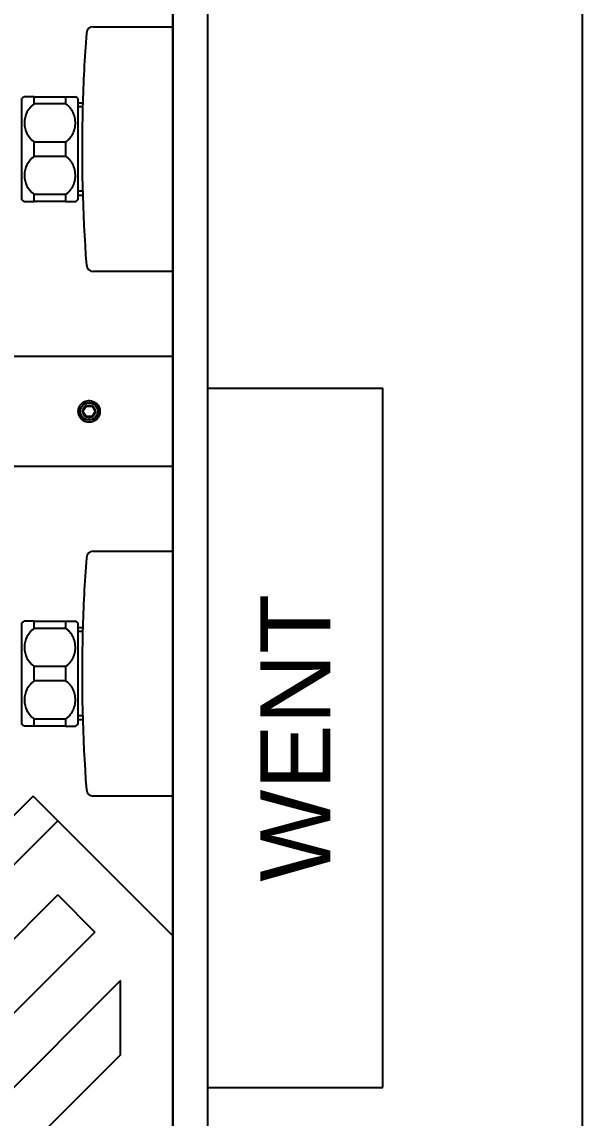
# Model space of a CAD drawing. Header units: millimetres. Extents: x 976 to 9349, y -1578 to 2211.
# Drawn here: x 5096.17 to 5112.19, y 113.81 to 145.15 of the extents above; entities that cross this region are included whole.
import ezdxf

# ---------------------------------------------------------------- set-up
doc = ezdxf.new("R2010")
doc.units = ezdxf.units.MM
for name, color, linetype in [('Płytki', 254, 'Continuous'), ('Wbudowane', 175, 'Continuous'), ('Ściany', 7, 'Continuous')]:
    doc.layers.add(name, color=color, linetype=linetype)

# ---------------------------------------------------------------- blocks, each defined once
blk = doc.blocks.new('Z$W@#15141')
for p, q in [((0, 20), (5, 20)), ((5, 0), (5, 20)), ((0, 0), (5, 0))]:
    blk.add_line(p, q)
blk = doc.blocks.new('Z$W@#9123')
for p, q in [((10.925, 52.903), (3.925, 52.903)), ((3.925, 50.624), (3.925, 52.903)), ((9.425, 52.903), (5.425, 52.903)), ((10.925, 52.903), (10.925, 50.624)), ((16.925, 52.903), (12.925, 52.903)), ((13.36, 52.903), (16.49, 52.903)), ((13.36, 52.903), (13.36, 44.797)), ((16.49, 44.797), (16.49, 52.903)), ((25.925, 52.903), (18.925, 52.903)), ((18.925, 50.624), (18.925, 52.903)), ((24.425, 52.903), (20.425, 52.903)), ((25.925, 52.903), (25.925, 50.624)), ((14.775, 50.589), (14.925, 50.676)), ((14.775, 50.416), (14.775, 50.589)), ((14.925, 50.676), (15.075, 50.589)), ((15.075, 50.589), (15.075, 50.416)), ((5.975, 50.183), (8.875, 50.183)), ((6.103, 50.183), (6.103, 50.322)), ((6.22, 50.319), (6.22, 50.183)), ((8.63, 50.319), (8.63, 50.183)), ((8.747, 50.322), (8.747, 50.183)), ((14.925, 50.329), (14.775, 50.416)), ((15.075, 50.416), (14.925, 50.329)), ((20.975, 50.183), (23.875, 50.183)), ((21.103, 50.183), (21.103, 50.322)), ((21.22, 50.319), (21.22, 50.183)), ((23.63, 50.319), (23.63, 50.183)), ((23.747, 50.322), (23.747, 50.183)), ((5.925, 49.833), (5.925, 50.112)), ((8.925, 49.833), (8.925, 50.112)), ((20.925, 49.833), (20.925, 50.112)), ((23.925, 49.833), (23.925, 50.112)), ((5.925, 48.933), (5.925, 49.833)), ((5.925, 49.833), (6.134, 49.833)), ((6.134, 49.833), (6.134, 48.933)), ((7.216, 48.933), (7.216, 49.833)), ((7.216, 49.833), (7.634, 49.833)), ((7.634, 49.833), (7.634, 48.933)), ((8.716, 48.933), (8.716, 49.833)), ((8.716, 49.833), (8.925, 49.833)), ((8.925, 49.833), (8.925, 48.933)), ((20.925, 48.933), (20.925, 49.833)), ((20.925, 49.833), (21.134, 49.833)), ((21.134, 49.833), (21.134, 48.933)), ((22.216, 48.933), (22.216, 49.833)), ((22.216, 49.833), (22.634, 49.833)), ((22.634, 49.833), (22.634, 48.933)), ((23.716, 48.933), (23.716, 49.833)), ((23.716, 49.833), (23.925, 49.833)), ((23.925, 49.833), (23.925, 48.933)), ((6.134, 48.933), (5.925, 48.933)), ((5.925, 48.933), (5.925, 48.653)), ((7.634, 48.933), (7.216, 48.933)), ((8.925, 48.933), (8.716, 48.933)), ((8.925, 48.653), (8.925, 48.933)), ((21.134, 48.933), (20.925, 48.933)), ((20.925, 48.933), (20.925, 48.653)), ((22.634, 48.933), (22.216, 48.933)), ((23.925, 48.933), (23.716, 48.933)), ((23.925, 48.933), (23.925, 48.653)), ((8.875, 48.583), (5.975, 48.583)), ((6.388, 48.583), (6.38, 48.573)), ((8.47, 48.573), (8.462, 48.583)), ((23.875, 48.583), (20.975, 48.583)), ((21.388, 48.583), (21.38, 48.573)), ((23.47, 48.573), (23.462, 48.583))]:
    blk.add_line(p, q)
for radius in [0.31, 0.25, 0.246, 0.18]:
    blk.add_circle((14.925, 50.503), radius)
for centre, radius, start, end in [((14.925, 50.503), 0.3, 255, 195), ((4.125, 50.624), 0.2, 180, 265.7757), ((10.725, 50.624), 0.2, 274.2243, 0), ((19.125, 50.624), 0.2, 180, 265.7757), ((25.725, 50.624), 0.2, 274.2243, 0), ((7.425, 95.303), 45, 265.7757, 268.4656), ((6.765, 49.569), 1, 142.1519, 147.1021), ((7.425, 95.303), 45, 268.4656, 274.2243), ((8.085, 49.569), 1, 32.8979, 37.8481), ((22.425, 95.303), 45, 265.7757, 268.4656), ((21.765, 49.569), 1, 142.1519, 147.1021), ((22.425, 95.303), 45, 268.4656, 274.2243), ((23.085, 49.569), 1, 32.8979, 37.8481), ((6.675, 49.317), 0.664, 215.3947, 324.6053), ((8.175, 49.317), 0.664, 215.3947, 324.6053), ((21.675, 49.317), 0.664, 215.3947, 324.6053), ((23.175, 49.317), 0.664, 215.3947, 324.6053), ((6.765, 49.196), 1, 212.904, 217.8481), ((8.085, 49.196), 1, 322.1519, 327.093), ((21.765, 49.196), 1, 212.904, 217.8481), ((23.085, 49.196), 1, 322.1519, 327.093)]:
    blk.add_arc(centre, radius, start, end)
for points in [[(7.216, 49.833), (7.201, 49.857), (7.185, 49.879), (7.149, 49.921), (7.13, 49.94), (7.099, 49.967), (7.088, 49.975), (7.072, 49.988), (7.067, 49.992), (7.056, 49.999), (7.05, 50.003), (7.022, 50.021), (6.999, 50.034), (6.952, 50.057), (6.928, 50.067), (6.891, 50.079), (6.878, 50.083), (6.853, 50.09), (6.841, 50.093), (6.803, 50.101), (6.778, 50.105), (6.727, 50.111), (6.701, 50.112), (6.662, 50.112), (6.65, 50.112), (6.624, 50.11), (6.611, 50.109), (6.573, 50.105), (6.548, 50.101), (6.498, 50.09), (6.473, 50.084), (6.436, 50.071), (6.424, 50.067), (6.406, 50.059), (6.4, 50.057), (6.388, 50.052), (6.382, 50.049), (6.352, 50.035), (6.329, 50.022), (6.284, 49.993), (6.263, 49.977), (6.237, 49.955), (6.232, 49.95), (6.222, 49.941), (6.217, 49.936), (6.202, 49.921), (6.193, 49.911), (6.165, 49.88), (6.149, 49.857), (6.134, 49.833)], [(8.716, 49.833), (8.701, 49.857), (8.685, 49.879), (8.649, 49.921), (8.63, 49.94), (8.599, 49.967), (8.588, 49.975), (8.572, 49.988), (8.567, 49.992), (8.556, 49.999), (8.55, 50.003), (8.522, 50.021), (8.499, 50.034), (8.452, 50.057), (8.428, 50.067), (8.391, 50.079), (8.378, 50.083), (8.353, 50.09), (8.341, 50.093), (8.303, 50.101), (8.278, 50.105), (8.227, 50.111), (8.201, 50.112), (8.162, 50.112), (8.15, 50.112), (8.124, 50.11), (8.111, 50.109), (8.073, 50.105), (8.048, 50.101), (7.998, 50.09), (7.973, 50.084), (7.936, 50.071), (7.924, 50.067), (7.906, 50.059), (7.9, 50.057), (7.888, 50.052), (7.882, 50.049), (7.852, 50.035), (7.829, 50.022), (7.784, 49.993), (7.763, 49.977), (7.737, 49.955), (7.732, 49.95), (7.722, 49.941), (7.717, 49.936), (7.702, 49.921), (7.693, 49.911), (7.665, 49.88), (7.649, 49.857), (7.634, 49.833)], [(22.216, 49.833), (22.201, 49.857), (22.185, 49.879), (22.149, 49.921), (22.13, 49.94), (22.099, 49.967), (22.088, 49.975), (22.072, 49.988), (22.067, 49.992), (22.056, 49.999), (22.05, 50.003), (22.022, 50.021), (21.999, 50.034), (21.952, 50.057), (21.928, 50.067), (21.891, 50.079), (21.878, 50.083), (21.853, 50.09), (21.841, 50.093), (21.803, 50.101), (21.778, 50.105), (21.727, 50.111), (21.701, 50.112), (21.662, 50.112), (21.65, 50.112), (21.624, 50.11), (21.611, 50.109), (21.573, 50.105), (21.548, 50.101), (21.498, 50.09), (21.473, 50.084), (21.436, 50.071), (21.424, 50.067), (21.406, 50.059), (21.4, 50.057), (21.388, 50.052), (21.382, 50.049), (21.352, 50.035), (21.329, 50.022), (21.284, 49.993), (21.263, 49.977), (21.237, 49.955), (21.232, 49.95), (21.222, 49.941), (21.217, 49.936), (21.202, 49.921), (21.193, 49.911), (21.165, 49.88), (21.149, 49.857), (21.134, 49.833)], [(23.716, 49.833), (23.701, 49.857), (23.685, 49.879), (23.649, 49.921), (23.63, 49.94), (23.599, 49.967), (23.588, 49.975), (23.572, 49.988), (23.567, 49.992), (23.556, 49.999), (23.55, 50.003), (23.522, 50.021), (23.499, 50.034), (23.452, 50.057), (23.428, 50.067), (23.391, 50.079), (23.378, 50.083), (23.353, 50.09), (23.341, 50.093), (23.303, 50.101), (23.278, 50.105), (23.227, 50.111), (23.201, 50.112), (23.162, 50.112), (23.15, 50.112), (23.124, 50.11), (23.111, 50.109), (23.073, 50.105), (23.048, 50.101), (22.998, 50.09), (22.973, 50.084), (22.936, 50.071), (22.924, 50.067), (22.906, 50.059), (22.9, 50.057), (22.888, 50.052), (22.882, 50.049), (22.852, 50.035), (22.829, 50.022), (22.784, 49.993), (22.763, 49.977), (22.737, 49.955), (22.732, 49.95), (22.722, 49.941), (22.717, 49.936), (22.702, 49.921), (22.693, 49.911), (22.665, 49.88), (22.649, 49.857), (22.634, 49.833)]]:
    blk.add_open_spline(points, degree=3, knots=[0, 0, 0, 0, 0.0625, 0.0625, 0.125, 0.125, 0.15625, 0.15625, 0.171875, 0.171875, 0.1875, 0.1875, 0.25, 0.25, 0.3125, 0.3125, 0.34375, 0.34375, 0.375, 0.375, 0.4375, 0.4375, 0.5, 0.5, 0.53125, 0.53125, 0.5625, 0.5625, 0.625, 0.625, 0.6875, 0.6875, 0.71875, 0.71875, 0.734375, 0.734375, 0.75, 0.75, 0.8125, 0.8125, 0.875, 0.875, 0.890625, 0.890625, 0.90625, 0.90625, 0.9375, 0.9375, 1, 1, 1, 1])
blk = doc.blocks.new('Z$W@#8064')
blk.add_line((0, 0), (70, 0))
blk = doc.blocks.new('Z$W@#3241')
for p, q in [((0, 20), (4, 24)), ((20.749, 24), (4, 24)), ((20.749, 24), (24, 20.749)), ((5.278, 22.5), (22.5, 5.278)), ((7.399, 22.5), (5.278, 22.5)), ((7.399, 22.5), (22.5, 7.399)), ((9.521, 22.5), (22.5, 9.521)), ((11.642, 22.5), (9.521, 22.5)), ((11.642, 22.5), (22.5, 11.642)), ((13.763, 22.5), (22.5, 13.763)), ((15.885, 22.5), (13.763, 22.5)), ((15.885, 22.5), (22.5, 15.885)), ((20.127, 22.5), (18.006, 22.5)), ((18.006, 22.5), (22.5, 18.006)), ((20.127, 22.5), (22.5, 20.127)), ((2.828, 20.707), (3.889, 21.768)), ((3.889, 21.768), (21.768, 3.889)), ((0.707, 20.707), (20.707, 0.707)), ((2.828, 20.707), (20.707, 2.828)), ((24, 20.749), (24, 4)), ((22.5, 20.127), (22.5, 18.006)), ((0, 20), (20, 0)), ((22.5, 15.885), (22.5, 13.763)), ((22.5, 11.642), (22.5, 9.521)), ((22.5, 7.399), (22.5, 5.278)), ((20, 0), (24, 4)), ((20.707, 2.828), (21.768, 3.889))]:
    blk.add_line(p, q)

msp = doc.modelspace()

# ---------------------------------------------------------------- linework, layer by layer
at = {"layer": 'Płytki'}
msp.add_line((5100.493, 169.016), (5100.493, 99.016), dxfattribs=at)
at = {"layer": 'Ściany'}
for p, q in [((5112.193, 345.316), (5112.193, 77.616)), ((5101.493, 98.016), (5101.493, 335.316))]:
    msp.add_line(p, q, dxfattribs=at)

# ---------------------------------------------------------------- block references
at = {"layer": 'Wbudowane'}
for name, p, rotation in [('Z$W@#8064', (5100.493, 99.016), 90), ('Z$W@#9123', (5047.591, 148.941), -90.00000000000001), ('Z$W@#3241', (5076.493, 123.016), -90.00000000000001)]:
    msp.add_blockref(name, p, dxfattribs=dict(at, rotation=rotation))
msp.add_blockref('Z$W@#15141', (5101.493, 114.677), dxfattribs=at)

# ---------------------------------------------------------------- texts
at = {"layer": 'Wbudowane', "insert": (5103.993, 124.677), "char_height": 2, "width": 20, "attachment_point": 5, "rotation": 90}
msp.add_mtext('{\\fArial|b0|i0|c238|p0;WENT}', dxfattribs=at)

doc.saveas('drawing.dxf')
